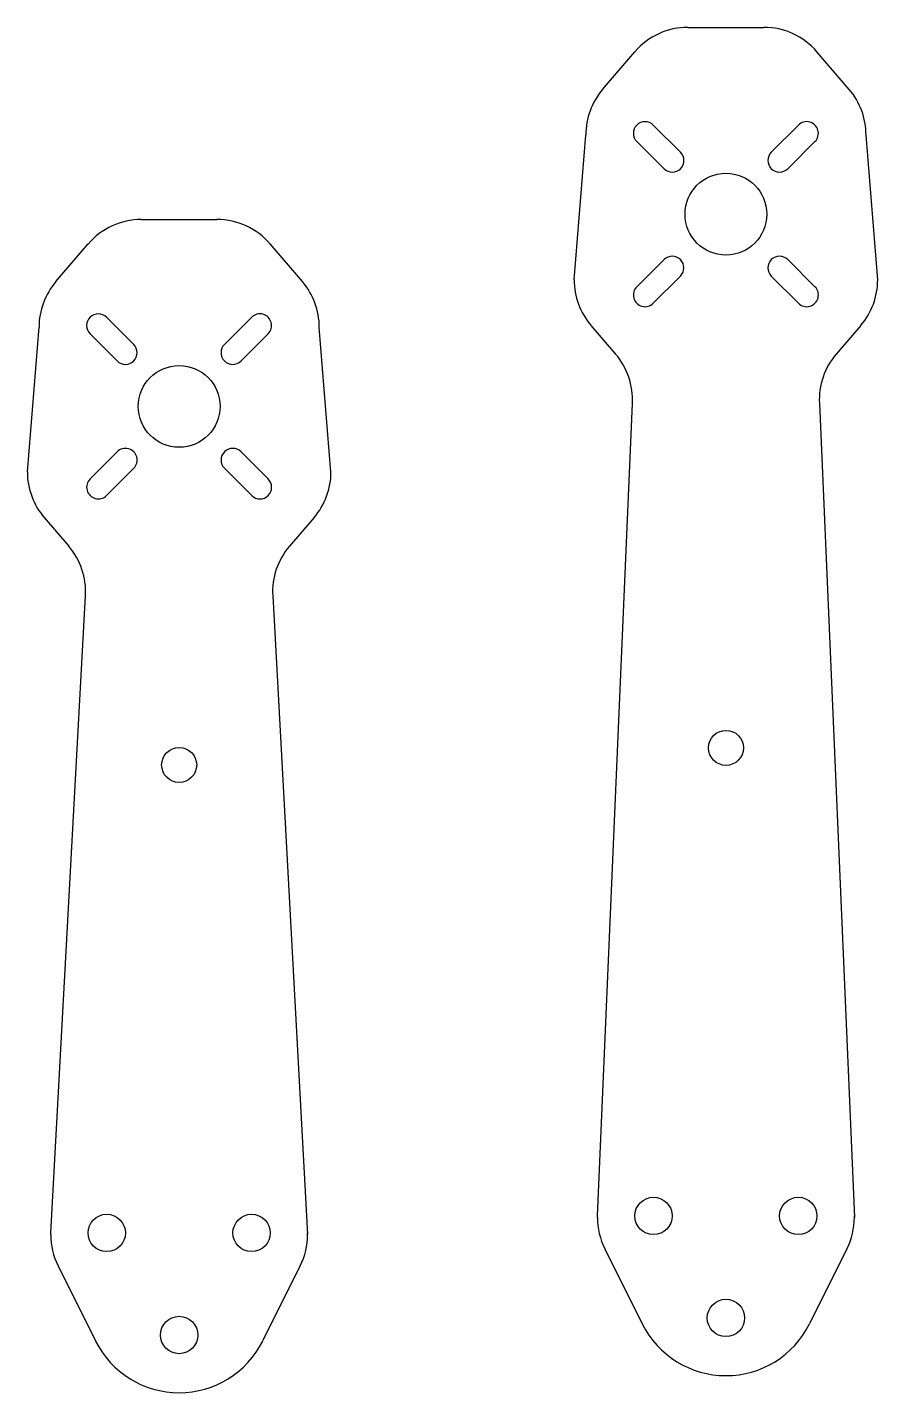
# Model space of a CAD drawing. Header units: millimetres. Extents: x 3 to 76, y 0 to 117.
import ezdxf

# ---------------------------------------------------------------- set-up
doc = ezdxf.new("R2010")
doc.units = ezdxf.units.MM

msp = doc.modelspace()

# ---------------------------------------------------------------- linework, layer by layer
for p, q in [((59.4, 116.89), (65.88, 116.89)), ((52.08, 111.58), (54.84, 114.8)), ((73.2, 111.58), (70.44, 114.8)), ((49.64, 95.28), (50.64, 107.67)), ((75.64, 95.28), (74.64, 107.67)), ((12.58, 100.43), (19.06, 100.43)), ((5.26, 95.12), (8.02, 98.34)), ((26.37, 95.12), (23.61, 98.34)), ((2.82, 78.82), (3.82, 91.21)), ((28.82, 78.82), (27.82, 91.21)), ((51.08, 91.37), (53.19, 88.91)), ((74.2, 91.37), (72.09, 88.91)), ((51.64, 15.11), (54.63, 84.68)), ((70.65, 84.68), (73.64, 14.97)), ((4.26, 74.91), (6.37, 72.45)), ((27.37, 74.91), (25.26, 72.45)), ((4.82, 13.65), (7.8, 68.22)), ((23.83, 68.22), (26.82, 13.51)), ((51.64, 14.97), (51.64, 15.11)), ((73.64, 14.97), (73.64, 15.11)), ((4.82, 13.51), (4.82, 13.65)), ((26.82, 13.51), (26.82, 13.65)), ((52.27, 12.29), (55.48, 5.86)), ((73.01, 12.29), (69.8, 5.86)), ((5.45, 10.83), (8.66, 4.4)), ((26.18, 10.83), (22.97, 4.4))]:
    msp.add_line(p, q)
for points in [[(58.75, 106.2), (56.42, 108.52, 1), (55.01, 107.11), (57.34, 104.78, 1)], [(67.94, 104.78), (70.27, 107.11, 1), (68.85, 108.52), (66.53, 106.2, 1)], [(56.42, 93.26), (58.75, 95.59, 1), (57.34, 97), (55.01, 94.68, 1)], [(70.27, 94.68), (67.94, 97, 1), (66.53, 95.59), (68.85, 93.26, 1)], [(11.93, 89.74), (9.6, 92.06, 1), (8.19, 90.65), (10.51, 88.32, 1)], [(21.12, 88.32), (23.44, 90.65, 1), (22.03, 92.06), (19.7, 89.74, 1)], [(9.6, 76.8), (11.93, 79.13, 1), (10.51, 80.54), (8.19, 78.22, 1)], [(23.44, 78.22), (21.12, 80.54, 1), (19.7, 79.13), (22.03, 76.8, 1)]]:
    msp.add_lwpolyline(points, format="xyb", close=True)
for centre, radius in [((62.64, 100.89), 3.5), ((15.82, 84.43), 3.5), ((62.64, 55.19), 1.5), ((15.82, 53.73), 1.5), ((56.44, 15.11), 1.6), ((68.84, 15.11), 1.6), ((9.62, 13.65), 1.6), ((22.02, 13.65), 1.6), ((62.64, 6.37), 1.6), ((15.82, 4.91), 1.6)]:
    msp.add_circle(centre, radius)
for centre, radius, start, end in [((59.4, 110.89), 6, 90, 139.3987), ((65.88, 110.89), 6, 40.6013, 90), ((56.64, 107.67), 6, 139.3987, 180), ((68.64, 107.67), 6, 0, 40.6013), ((12.58, 94.43), 6, 90, 139.3987), ((19.06, 94.43), 6, 40.6013, 90), ((9.82, 91.21), 6, 139.3987, 180), ((21.82, 91.21), 6, 0, 40.6013), ((55.64, 95.28), 6, 180, 220.6013), ((69.64, 95.28), 6, 319.3987, 0), ((48.64, 85.01), 6, 356.8656, 40.6013), ((76.64, 85.01), 6, 139.3987, 183.1265), ((8.82, 78.82), 6, 180, 220.6013), ((22.82, 78.82), 6, 319.3987, 0), ((1.81, 68.55), 6, 356.8656, 40.6013), ((29.82, 68.55), 6, 139.3987, 183.1265), ((57.64, 14.97), 6, 180, 206.5272), ((67.64, 14.97), 6, 333.4728, 0), ((10.82, 13.51), 6, 180, 206.5272), ((20.82, 13.51), 6, 333.4728, 0), ((62.64, 9.43), 8, 206.5272, 333.4728), ((62.64, 9.43), 8, 206.5272, 333.4728), ((15.82, 7.97), 8, 206.5272, 333.4728), ((15.82, 7.97), 8, 206.5272, 333.4728)]:
    msp.add_arc(centre, radius, start, end)

doc.saveas('drawing.dxf')
